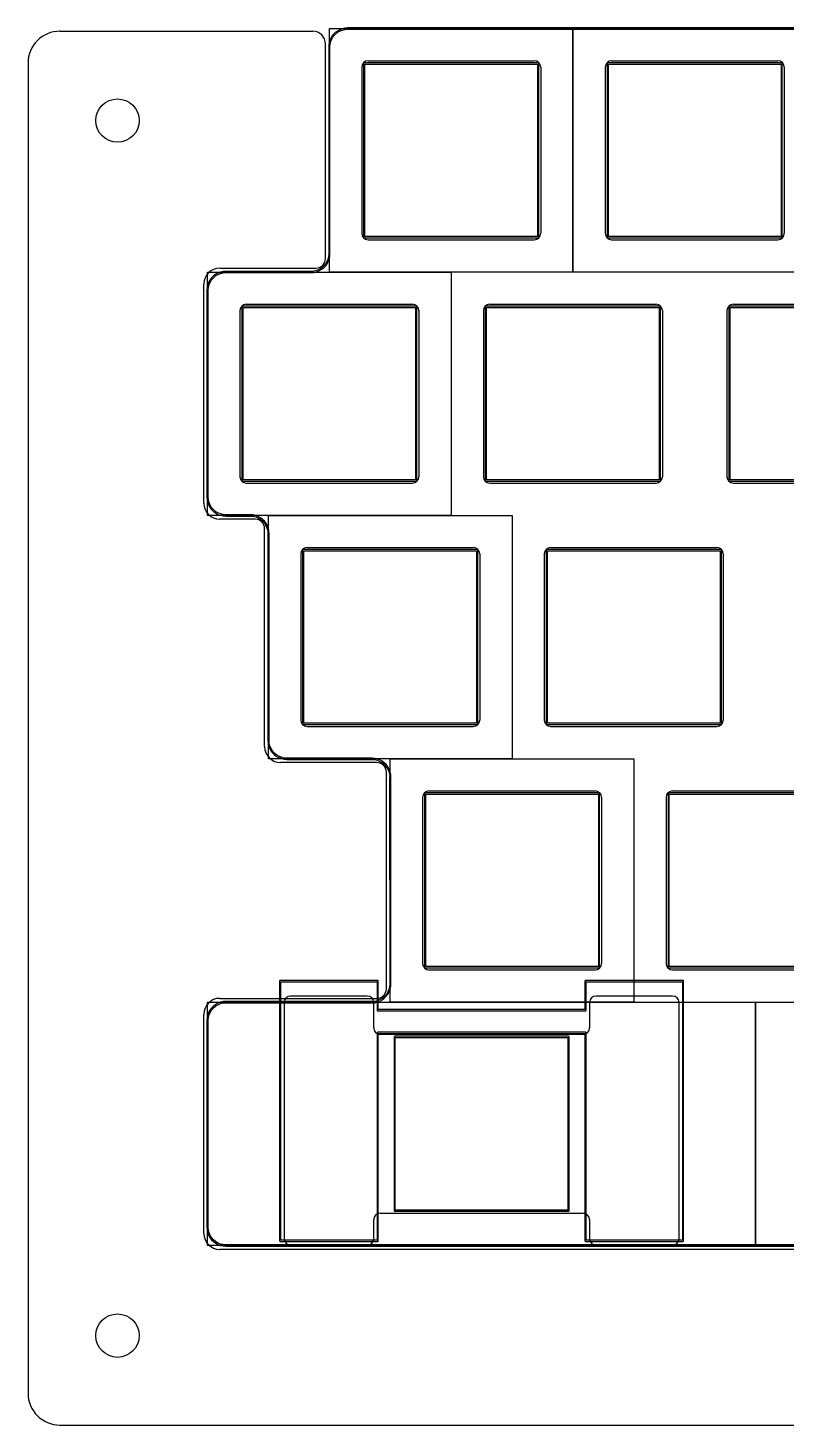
# Model space of a CAD drawing. Header units: millimetres. Extents: x 48 to 497, y 27 to 150.
# Drawn here: x 274.9 to 334.2, y 26.9 to 136.2 of the extents above; entities that cross this region are included whole.
import ezdxf

# ---------------------------------------------------------------- set-up
doc = ezdxf.new("R2010")
doc.units = ezdxf.units.MM
doc.layers.add('BLACK', color=20, linetype='Continuous')
doc.layers.add('ref', color=150, linetype='Continuous')

msp = doc.modelspace()

# ---------------------------------------------------------------- linework, layer by layer
for p, q in [((277.45, 135.98), (297.22, 135.98)), ((298.22, 118.18), (298.22, 134.98)), ((274.95, 133.48), (274.95, 29.38)), ((289.95, 117.43), (297.47, 117.43)), ((288.7, 99.03), (288.7, 116.18)), ((292.71, 97.78), (289.95, 97.78)), ((293.46, 79.98), (293.46, 97.03)), ((302.23, 78.73), (294.71, 78.73)), ((302.98, 61.03), (302.98, 77.98)), ((289.95, 60.28), (302.23, 60.28)), ((288.7, 41.88), (288.7, 59.03)), ((481.81, 40.63), (289.95, 40.63)), ((277.45, 26.88), (494.06, 26.88))]:
    msp.add_line(p, q)
for centre in [(281.95, 128.98), (281.95, 33.88)]:
    msp.add_circle(centre, 1.7)
for centre, radius, start, end in [((277.45, 133.48), 2.5, 90, 180), ((297.22, 134.98), 1, 360, 90), ((297.47, 118.18), 0.75, 270, 360), ((289.95, 116.18), 1.25, 90, 180), ((289.95, 99.03), 1.25, 180, 270), ((292.71, 97.03), 0.75, 0, 90), ((294.71, 79.98), 1.25, 180, 270), ((302.23, 77.98), 0.75, 0, 90), ((289.95, 59.03), 1.25, 90, 180), ((302.23, 61.03), 0.75, 270, 0), ((289.95, 41.88), 1.25, 180, 270), ((277.45, 29.38), 2.5, 180, 270)]:
    msp.add_arc(centre, radius, start, end)
at = {"layer": 'BLACK', "linetype": 'Continuous'}
for p, q in [((298.83, 135.72), (298.7, 135.55)), ((298.83, 135.72), (298.7, 135.55)), ((298.98, 135.87), (298.83, 135.72)), ((298.98, 135.87), (298.83, 135.72)), ((298.83, 135.56), (298.97, 135.73)), ((298.83, 135.56), (298.97, 135.73)), ((298.97, 135.73), (299.13, 135.87)), ((298.97, 135.73), (299.13, 135.87)), ((299.15, 135.99), (298.98, 135.87)), ((299.15, 135.99), (298.98, 135.87)), ((299.13, 135.87), (299.32, 135.98)), ((299.13, 135.87), (299.32, 135.98)), ((299.33, 136.09), (299.15, 135.99)), ((299.33, 136.09), (299.15, 135.99)), ((299.32, 135.98), (299.52, 136.06)), ((299.32, 135.98), (299.52, 136.06)), ((299.53, 136.17), (299.33, 136.09)), ((299.53, 136.17), (299.33, 136.09)), ((299.52, 136.06), (299.73, 136.11)), ((299.52, 136.06), (299.73, 136.11)), ((299.74, 136.21), (299.53, 136.17)), ((299.74, 136.21), (299.53, 136.17)), ((299.73, 136.11), (299.94, 136.13)), ((299.73, 136.11), (299.94, 136.13)), ((299.95, 136.23), (299.74, 136.21)), ((299.95, 136.23), (299.74, 136.21)), ((299.94, 136.13), (299.95, 136.13)), ((299.94, 136.13), (299.95, 136.13)), ((339.92, 136.23), (299.95, 136.23)), ((339.92, 136.23), (299.95, 136.23)), ((299.95, 136.13), (299.95, 136.13)), ((299.95, 136.13), (339.92, 136.13)), ((299.95, 136.13), (299.95, 136.13)), ((299.95, 136.13), (339.92, 136.13)), ((298.48, 134.96), (298.47, 134.75)), ((298.48, 134.96), (298.47, 134.75)), ((298.47, 134.75), (298.47, 134.75)), ((298.47, 134.75), (298.47, 134.75)), ((298.47, 134.75), (298.47, 134.75)), ((298.47, 134.75), (298.47, 118.56)), ((298.47, 134.75), (298.47, 134.75)), ((298.47, 134.75), (298.47, 134.75)), ((298.47, 134.75), (298.47, 134.75)), ((298.47, 134.75), (298.47, 118.56)), ((298.53, 135.16), (298.48, 134.96)), ((298.53, 135.16), (298.48, 134.96)), ((298.6, 135.36), (298.53, 135.16)), ((298.6, 135.36), (298.53, 135.16)), ((298.56, 134.76), (298.58, 134.96)), ((298.56, 134.76), (298.58, 134.96)), ((298.57, 134.75), (298.56, 134.76)), ((298.57, 134.75), (298.56, 134.76)), ((298.57, 118.56), (298.57, 134.75)), ((298.57, 118.56), (298.57, 134.75)), ((298.58, 134.96), (298.63, 135.18)), ((298.58, 134.96), (298.63, 135.18)), ((298.7, 135.55), (298.6, 135.36)), ((298.7, 135.55), (298.6, 135.36)), ((298.63, 135.18), (298.71, 135.38)), ((298.63, 135.18), (298.71, 135.38)), ((298.71, 135.38), (298.83, 135.56)), ((298.71, 135.38), (298.83, 135.56)), ((301.21, 133.49), (301.2, 133.46)), ((301.2, 133.46), (301.2, 119.86)), ((301.25, 133.51), (301.21, 133.49)), ((314.85, 133.51), (301.25, 133.51)), ((314.88, 133.49), (314.85, 133.51)), ((314.9, 133.46), (314.88, 133.49)), ((314.9, 119.86), (314.9, 133.46)), ((320.26, 133.49), (320.25, 133.46)), ((320.25, 133.46), (320.25, 119.86)), ((320.3, 133.51), (320.26, 133.49)), ((333.9, 133.51), (320.3, 133.51)), ((333.93, 133.49), (333.9, 133.51)), ((333.95, 133.46), (333.93, 133.49)), ((333.95, 119.86), (333.95, 133.46)), ((301.3, 119.91), (301.3, 133.41)), ((301.3, 133.41), (314.8, 133.41)), ((314.8, 133.41), (314.8, 119.91)), ((320.35, 119.91), (320.35, 133.41)), ((320.35, 133.41), (333.85, 133.41)), ((333.85, 133.41), (333.85, 119.91)), ((301.2, 119.86), (301.21, 119.82)), ((301.21, 119.82), (301.25, 119.81)), ((301.25, 119.81), (314.85, 119.81)), ((314.8, 119.91), (301.3, 119.91)), ((314.85, 119.81), (314.88, 119.82)), ((314.88, 119.82), (314.9, 119.86)), ((320.25, 119.86), (320.26, 119.82)), ((320.26, 119.82), (320.3, 119.81)), ((320.3, 119.81), (333.9, 119.81)), ((333.85, 119.91), (320.35, 119.91)), ((333.9, 119.81), (333.93, 119.82)), ((333.93, 119.82), (333.95, 119.86)), ((298.41, 118.13), (298.32, 117.93)), ((298.41, 118.13), (298.32, 117.93)), ((298.46, 118.34), (298.41, 118.13)), ((298.46, 118.34), (298.41, 118.13)), ((298.44, 117.95), (298.51, 118.14)), ((298.44, 117.95), (298.51, 118.14)), ((298.47, 118.55), (298.46, 118.34)), ((298.47, 118.55), (298.46, 118.34)), ((298.47, 118.56), (298.47, 118.55)), ((298.47, 118.56), (298.47, 118.55)), ((298.51, 118.14), (298.56, 118.35)), ((298.51, 118.14), (298.56, 118.35)), ((298.56, 118.35), (298.57, 118.56)), ((298.56, 118.35), (298.57, 118.56)), ((298.57, 118.56), (298.57, 118.56)), ((298.57, 118.56), (298.57, 118.56)), ((298.57, 118.56), (298.57, 118.56)), ((298.57, 118.56), (298.57, 118.56)), ((298.57, 118.56), (298.57, 118.56)), ((298.57, 118.56), (298.57, 118.56)), ((289.81, 117.05), (289.63, 116.95)), ((289.81, 117.05), (289.63, 116.95)), ((289.8, 116.93), (290, 117.02)), ((289.8, 116.93), (290, 117.02)), ((290.01, 117.12), (289.81, 117.05)), ((290.01, 117.12), (289.81, 117.05)), ((290, 117.02), (290.21, 117.07)), ((290, 117.02), (290.21, 117.07)), ((290.22, 117.16), (290.01, 117.12)), ((290.22, 117.16), (290.01, 117.12)), ((290.21, 117.07), (290.42, 117.08)), ((290.21, 117.07), (290.42, 117.08)), ((290.43, 117.18), (290.22, 117.16)), ((290.43, 117.18), (290.22, 117.16)), ((290.42, 117.08), (290.43, 117.08)), ((290.42, 117.08), (290.43, 117.08)), ((297.09, 117.18), (290.43, 117.18)), ((290.43, 117.18), (290.43, 117.18)), ((297.09, 117.18), (290.43, 117.18)), ((290.43, 117.18), (290.43, 117.18)), ((290.43, 117.08), (290.43, 117.08)), ((290.43, 117.08), (290.43, 117.08)), ((290.43, 117.08), (297.09, 117.08)), ((290.43, 117.08), (290.43, 117.08)), ((290.43, 117.08), (290.43, 117.08)), ((290.43, 117.08), (297.09, 117.08)), ((297.1, 117.18), (297.09, 117.18)), ((297.09, 117.18), (297.09, 117.18)), ((297.09, 117.18), (297.09, 117.18)), ((297.1, 117.18), (297.09, 117.18)), ((297.09, 117.18), (297.09, 117.18)), ((297.09, 117.18), (297.09, 117.18)), ((297.09, 117.08), (297.3, 117.1)), ((297.09, 117.08), (297.3, 117.1)), ((297.09, 117.08), (297.09, 117.08)), ((297.09, 117.08), (297.09, 117.08)), ((297.31, 117.19), (297.1, 117.18)), ((297.31, 117.19), (297.1, 117.18)), ((297.3, 117.1), (297.51, 117.14)), ((297.3, 117.1), (297.51, 117.14)), ((297.52, 117.24), (297.31, 117.19)), ((297.52, 117.24), (297.31, 117.19)), ((297.51, 117.14), (297.71, 117.22)), ((297.51, 117.14), (297.71, 117.22)), ((297.72, 117.33), (297.52, 117.24)), ((297.72, 117.33), (297.52, 117.24)), ((297.71, 117.22), (297.89, 117.32)), ((297.71, 117.22), (297.89, 117.32)), ((297.91, 117.44), (297.72, 117.33)), ((297.91, 117.44), (297.72, 117.33)), ((297.89, 117.32), (298.06, 117.44)), ((297.89, 117.32), (298.06, 117.44)), ((298.07, 117.58), (297.91, 117.44)), ((298.07, 117.58), (297.91, 117.44)), ((298.06, 117.44), (298.21, 117.59)), ((298.06, 117.44), (298.21, 117.59)), ((298.21, 117.75), (298.07, 117.58)), ((298.21, 117.75), (298.07, 117.58)), ((298.32, 117.93), (298.21, 117.75)), ((298.32, 117.93), (298.21, 117.75)), ((298.21, 117.59), (298.34, 117.76)), ((298.21, 117.59), (298.34, 117.76)), ((298.34, 117.76), (298.44, 117.95)), ((298.34, 117.76), (298.44, 117.95)), ((289.01, 116.12), (288.96, 115.91)), ((289.01, 116.12), (288.96, 115.91)), ((289.08, 116.32), (289.01, 116.12)), ((289.08, 116.32), (289.01, 116.12)), ((289.04, 115.71), (289.06, 115.92)), ((289.04, 115.71), (289.06, 115.92)), ((289.06, 115.92), (289.11, 116.13)), ((289.06, 115.92), (289.11, 116.13)), ((289.18, 116.5), (289.08, 116.32)), ((289.18, 116.5), (289.08, 116.32)), ((289.11, 116.13), (289.19, 116.33)), ((289.11, 116.13), (289.19, 116.33)), ((289.31, 116.67), (289.18, 116.5)), ((289.31, 116.67), (289.18, 116.5)), ((289.19, 116.33), (289.31, 116.51)), ((289.19, 116.33), (289.31, 116.51)), ((289.46, 116.82), (289.31, 116.67)), ((289.46, 116.82), (289.31, 116.67)), ((289.31, 116.51), (289.45, 116.68)), ((289.31, 116.51), (289.45, 116.68)), ((289.45, 116.68), (289.61, 116.82)), ((289.45, 116.68), (289.61, 116.82)), ((289.63, 116.95), (289.46, 116.82)), ((289.63, 116.95), (289.46, 116.82)), ((289.61, 116.82), (289.8, 116.93)), ((289.61, 116.82), (289.8, 116.93)), ((288.96, 115.91), (288.95, 115.7)), ((288.96, 115.91), (288.95, 115.7)), ((288.95, 115.7), (288.95, 115.7)), ((288.95, 115.7), (288.95, 99.51)), ((288.95, 115.7), (288.95, 115.7)), ((288.95, 115.7), (288.95, 99.51)), ((289.05, 115.7), (289.04, 115.71)), ((289.05, 115.7), (289.04, 115.71)), ((289.05, 99.51), (289.05, 115.7)), ((289.05, 115.7), (289.05, 115.7)), ((289.05, 115.7), (289.05, 115.7)), ((289.05, 99.51), (289.05, 115.7)), ((289.05, 115.7), (289.05, 115.7)), ((289.05, 115.7), (289.05, 115.7)), ((291.69, 114.44), (291.67, 114.41)), ((291.67, 114.41), (291.67, 100.81)), ((291.72, 114.46), (291.69, 114.44)), ((305.32, 114.46), (291.72, 114.46)), ((291.77, 100.86), (291.77, 114.36)), ((291.77, 114.36), (305.27, 114.36)), ((305.27, 114.36), (305.27, 100.86)), ((305.36, 114.44), (305.32, 114.46)), ((305.37, 114.41), (305.36, 114.44)), ((305.37, 100.81), (305.37, 114.41)), ((310.74, 114.44), (310.72, 114.41)), ((310.72, 114.41), (310.72, 100.81)), ((310.77, 114.46), (310.74, 114.44)), ((324.37, 114.46), (310.77, 114.46)), ((310.82, 100.86), (310.82, 114.36)), ((310.82, 114.36), (324.32, 114.36)), ((324.32, 114.36), (324.32, 100.86)), ((324.41, 114.44), (324.37, 114.46)), ((324.42, 114.41), (324.41, 114.44)), ((324.42, 100.81), (324.42, 114.41)), ((329.79, 114.44), (329.77, 114.41)), ((329.77, 114.41), (329.77, 100.81)), ((329.82, 114.46), (329.79, 114.44)), ((343.42, 114.46), (329.82, 114.46)), ((329.87, 100.86), (329.87, 114.36)), ((329.87, 114.36), (343.37, 114.36)), ((291.67, 100.81), (291.69, 100.77)), ((291.69, 100.77), (291.72, 100.76)), ((291.72, 100.76), (305.32, 100.76)), ((305.27, 100.86), (291.77, 100.86)), ((305.32, 100.76), (305.36, 100.77)), ((305.36, 100.77), (305.37, 100.81)), ((310.72, 100.81), (310.74, 100.77)), ((310.74, 100.77), (310.77, 100.76)), ((310.77, 100.76), (324.37, 100.76)), ((324.32, 100.86), (310.82, 100.86)), ((324.37, 100.76), (324.41, 100.77)), ((324.41, 100.77), (324.42, 100.81)), ((329.77, 100.81), (329.79, 100.77)), ((329.79, 100.77), (329.82, 100.76)), ((329.82, 100.76), (343.42, 100.76)), ((343.37, 100.86), (329.87, 100.86)), ((288.95, 99.51), (288.95, 99.51)), ((288.95, 99.51), (288.95, 99.51)), ((288.95, 99.51), (288.96, 99.3)), ((288.95, 99.51), (288.95, 99.51)), ((288.95, 99.51), (288.95, 99.51)), ((288.95, 99.51), (288.96, 99.3)), ((288.96, 99.3), (289.01, 99.09)), ((288.96, 99.3), (289.01, 99.09)), ((289.01, 99.09), (289.08, 98.9)), ((289.01, 99.09), (289.08, 98.9)), ((289.04, 99.5), (289.05, 99.51)), ((289.04, 99.5), (289.05, 99.51)), ((289.06, 99.29), (289.04, 99.5)), ((289.06, 99.29), (289.04, 99.5)), ((289.11, 99.08), (289.06, 99.29)), ((289.11, 99.08), (289.06, 99.29)), ((289.08, 98.9), (289.18, 98.71)), ((289.08, 98.9), (289.18, 98.71)), ((289.19, 98.88), (289.11, 99.08)), ((289.19, 98.88), (289.11, 99.08)), ((289.18, 98.71), (289.31, 98.54)), ((289.18, 98.71), (289.31, 98.54)), ((289.31, 98.7), (289.19, 98.88)), ((289.31, 98.7), (289.19, 98.88)), ((289.45, 98.53), (289.31, 98.7)), ((289.45, 98.53), (289.31, 98.7)), ((289.31, 98.54), (289.46, 98.39)), ((289.31, 98.54), (289.46, 98.39)), ((289.61, 98.39), (289.45, 98.53)), ((289.61, 98.39), (289.45, 98.53)), ((289.46, 98.39), (289.62, 98.27)), ((289.46, 98.39), (289.62, 98.27)), ((289.8, 98.28), (289.61, 98.39)), ((289.8, 98.28), (289.61, 98.39)), ((289.62, 98.27), (289.81, 98.16)), ((289.62, 98.27), (289.81, 98.16)), ((290, 98.19), (289.8, 98.28)), ((290, 98.19), (289.8, 98.28)), ((289.81, 98.16), (290.01, 98.09)), ((289.81, 98.16), (290.01, 98.09)), ((290.21, 98.14), (290, 98.19)), ((290.21, 98.14), (290, 98.19)), ((290.01, 98.09), (290.21, 98.05)), ((290.01, 98.09), (290.21, 98.05)), ((290.42, 98.13), (290.21, 98.14)), ((290.42, 98.13), (290.21, 98.14)), ((290.21, 98.05), (290.42, 98.03)), ((290.21, 98.05), (290.42, 98.03)), ((292.33, 98.13), (290.42, 98.13)), ((290.42, 98.13), (290.42, 98.13)), ((290.42, 98.13), (290.42, 98.13)), ((290.42, 98.13), (290.42, 98.13)), ((292.33, 98.13), (290.42, 98.13)), ((290.42, 98.13), (290.42, 98.13)), ((290.42, 98.13), (290.42, 98.13)), ((290.42, 98.13), (290.42, 98.13)), ((290.42, 98.03), (290.42, 98.03)), ((290.42, 98.03), (292.33, 98.03)), ((290.42, 98.03), (290.42, 98.03)), ((290.42, 98.03), (292.33, 98.03)), ((292.54, 98.12), (292.33, 98.13)), ((292.33, 98.13), (292.33, 98.13)), ((292.54, 98.12), (292.33, 98.13)), ((292.33, 98.13), (292.33, 98.13)), ((292.33, 98.03), (292.34, 98.03)), ((292.33, 98.03), (292.34, 98.03)), ((292.34, 98.03), (292.55, 98.02)), ((292.34, 98.03), (292.55, 98.02)), ((292.75, 98.07), (292.54, 98.12)), ((292.75, 98.07), (292.54, 98.12)), ((292.55, 98.02), (292.76, 97.97)), ((292.55, 98.02), (292.76, 97.97)), ((292.94, 98), (292.75, 98.07)), ((292.94, 98), (292.75, 98.07)), ((292.76, 97.97), (292.96, 97.88)), ((292.76, 97.97), (292.96, 97.88)), ((293.13, 97.9), (292.94, 98)), ((293.13, 97.9), (292.94, 98)), ((292.96, 97.88), (293.14, 97.77)), ((292.96, 97.88), (293.14, 97.77)), ((293.3, 97.77), (293.13, 97.9)), ((293.3, 97.77), (293.13, 97.9)), ((293.14, 97.77), (293.31, 97.63)), ((293.14, 97.77), (293.31, 97.63)), ((293.45, 97.62), (293.3, 97.77)), ((293.45, 97.62), (293.3, 97.77)), ((293.31, 97.63), (293.45, 97.46)), ((293.31, 97.63), (293.45, 97.46)), ((293.57, 97.45), (293.45, 97.62)), ((293.57, 97.45), (293.45, 97.62)), ((293.45, 97.46), (293.56, 97.28)), ((293.45, 97.46), (293.56, 97.28)), ((293.67, 97.27), (293.57, 97.45)), ((293.67, 97.27), (293.57, 97.45)), ((293.56, 97.28), (293.64, 97.08)), ((293.56, 97.28), (293.64, 97.08)), ((293.64, 97.08), (293.7, 96.87)), ((293.64, 97.08), (293.7, 96.87)), ((293.75, 97.07), (293.67, 97.27)), ((293.75, 97.07), (293.67, 97.27)), ((293.7, 96.87), (293.71, 96.66)), ((293.7, 96.87), (293.71, 96.66)), ((293.71, 96.66), (293.71, 96.65)), ((293.71, 96.66), (293.71, 96.65)), ((293.71, 96.65), (293.71, 96.65)), ((293.71, 96.65), (293.71, 96.65)), ((293.71, 96.65), (293.71, 80.46)), ((293.71, 96.65), (293.71, 96.65)), ((293.71, 96.65), (293.71, 96.65)), ((293.71, 96.65), (293.71, 80.46)), ((293.79, 96.86), (293.75, 97.07)), ((293.79, 96.86), (293.75, 97.07)), ((293.81, 96.65), (293.79, 96.86)), ((293.81, 96.65), (293.79, 96.86)), ((293.81, 80.46), (293.81, 96.65)), ((293.81, 96.65), (293.81, 96.65)), ((293.81, 80.46), (293.81, 96.65)), ((293.81, 96.65), (293.81, 96.65)), ((296.45, 95.39), (296.43, 95.36)), ((296.43, 95.36), (296.43, 81.76)), ((296.48, 95.41), (296.45, 95.39)), ((310.08, 95.41), (296.48, 95.41)), ((296.53, 81.81), (296.53, 95.31)), ((296.53, 95.31), (310.03, 95.31)), ((310.03, 95.31), (310.03, 81.81)), ((310.12, 95.39), (310.08, 95.41)), ((310.13, 95.36), (310.12, 95.39)), ((310.13, 81.76), (310.13, 95.36)), ((315.5, 95.39), (315.48, 95.36)), ((315.48, 95.36), (315.48, 81.76)), ((315.53, 95.41), (315.5, 95.39)), ((329.13, 95.41), (315.53, 95.41)), ((315.58, 81.81), (315.58, 95.31)), ((315.58, 95.31), (329.08, 95.31)), ((329.08, 95.31), (329.08, 81.81)), ((329.17, 95.39), (329.13, 95.41)), ((329.18, 95.36), (329.17, 95.39)), ((329.18, 81.76), (329.18, 95.36)), ((296.43, 81.76), (296.45, 81.72)), ((296.45, 81.72), (296.48, 81.71)), ((296.48, 81.71), (310.08, 81.71)), ((310.03, 81.81), (296.53, 81.81)), ((310.08, 81.71), (310.12, 81.72)), ((310.12, 81.72), (310.13, 81.76)), ((315.48, 81.76), (315.5, 81.72)), ((315.5, 81.72), (315.53, 81.71)), ((315.53, 81.71), (329.13, 81.71)), ((329.08, 81.81), (315.58, 81.81)), ((329.13, 81.71), (329.17, 81.72)), ((329.17, 81.72), (329.18, 81.76)), ((293.71, 80.46), (293.73, 80.25)), ((293.71, 80.46), (293.73, 80.25)), ((293.73, 80.25), (293.77, 80.04)), ((293.73, 80.25), (293.77, 80.04)), ((293.77, 80.04), (293.84, 79.85)), ((293.77, 80.04), (293.84, 79.85)), ((293.81, 80.45), (293.81, 80.46)), ((293.81, 80.46), (293.81, 80.46)), ((293.81, 80.45), (293.81, 80.46)), ((293.81, 80.46), (293.81, 80.46)), ((293.82, 80.24), (293.81, 80.45)), ((293.82, 80.24), (293.81, 80.45)), ((293.87, 80.03), (293.82, 80.24)), ((293.87, 80.03), (293.82, 80.24)), ((293.84, 79.85), (293.95, 79.66)), ((293.84, 79.85), (293.95, 79.66)), ((293.96, 79.83), (293.87, 80.03)), ((293.96, 79.83), (293.87, 80.03)), ((294.07, 79.65), (293.96, 79.83)), ((294.07, 79.65), (293.96, 79.83)), ((293.95, 79.66), (294.07, 79.49)), ((293.95, 79.66), (294.07, 79.49)), ((294.21, 79.48), (294.07, 79.65)), ((294.21, 79.48), (294.07, 79.65)), ((294.07, 79.49), (294.22, 79.34)), ((294.07, 79.49), (294.22, 79.34)), ((294.38, 79.34), (294.21, 79.48)), ((294.38, 79.34), (294.21, 79.48)), ((294.22, 79.34), (294.39, 79.22)), ((294.22, 79.34), (294.39, 79.22)), ((294.56, 79.23), (294.38, 79.34)), ((294.56, 79.23), (294.38, 79.34)), ((294.39, 79.22), (294.57, 79.12)), ((294.39, 79.22), (294.57, 79.12)), ((294.76, 79.15), (294.56, 79.23)), ((294.76, 79.15), (294.56, 79.23)), ((294.57, 79.12), (294.77, 79.04)), ((294.57, 79.12), (294.77, 79.04)), ((294.97, 79.09), (294.76, 79.15)), ((294.97, 79.09), (294.76, 79.15)), ((294.77, 79.04), (294.98, 79)), ((294.77, 79.04), (294.98, 79)), ((295.18, 79.08), (294.97, 79.09)), ((295.18, 79.08), (294.97, 79.09)), ((294.98, 79), (295.19, 78.98)), ((294.98, 79), (295.19, 78.98)), ((295.19, 79.08), (295.18, 79.08)), ((295.19, 79.08), (295.18, 79.08)), ((301.86, 79.08), (295.19, 79.08)), ((295.19, 79.08), (295.19, 79.08)), ((295.19, 79.08), (295.19, 79.08)), ((301.86, 79.08), (295.19, 79.08)), ((295.19, 79.08), (295.19, 79.08)), ((295.19, 79.08), (295.19, 79.08)), ((295.19, 78.98), (295.19, 78.98)), ((295.19, 78.98), (301.86, 78.98)), ((295.19, 78.98), (295.19, 78.98)), ((295.19, 78.98), (301.86, 78.98)), ((302.07, 79.06), (301.86, 79.08)), ((301.86, 79.08), (301.86, 79.08)), ((302.07, 79.06), (301.86, 79.08)), ((301.86, 79.08), (301.86, 79.08)), ((301.86, 78.98), (301.86, 78.98)), ((301.86, 78.98), (301.86, 78.98)), ((301.86, 78.98), (301.86, 78.98)), ((301.86, 78.98), (302.07, 78.97)), ((301.86, 78.98), (301.86, 78.98)), ((301.86, 78.98), (301.86, 78.98)), ((301.86, 78.98), (301.86, 78.98)), ((301.86, 78.98), (302.07, 78.97)), ((302.27, 79.02), (302.07, 79.06)), ((302.27, 79.02), (302.07, 79.06)), ((302.07, 78.97), (302.28, 78.92)), ((302.07, 78.97), (302.28, 78.92)), ((302.47, 78.95), (302.27, 79.02)), ((302.47, 78.95), (302.27, 79.02)), ((302.28, 78.92), (302.48, 78.83)), ((302.28, 78.92), (302.48, 78.83)), ((302.65, 78.84), (302.47, 78.95)), ((302.65, 78.84), (302.47, 78.95)), ((302.48, 78.83), (302.67, 78.72)), ((302.48, 78.83), (302.67, 78.72)), ((302.82, 78.72), (302.65, 78.84)), ((302.82, 78.72), (302.65, 78.84)), ((302.67, 78.72), (302.83, 78.58)), ((302.67, 78.72), (302.83, 78.58)), ((302.97, 78.57), (302.82, 78.72)), ((302.97, 78.57), (302.82, 78.72)), ((302.83, 78.58), (302.97, 78.41)), ((302.83, 78.58), (302.97, 78.41)), ((303.1, 78.4), (302.97, 78.57)), ((303.1, 78.4), (302.97, 78.57)), ((302.97, 78.41), (303.09, 78.23)), ((302.97, 78.41), (303.09, 78.23)), ((303.09, 78.23), (303.17, 78.03)), ((303.09, 78.23), (303.17, 78.03)), ((303.2, 78.21), (303.1, 78.4)), ((303.2, 78.21), (303.1, 78.4)), ((303.17, 78.03), (303.22, 77.82)), ((303.17, 78.03), (303.22, 77.82)), ((303.27, 78.02), (303.2, 78.21)), ((303.27, 78.02), (303.2, 78.21)), ((303.22, 77.82), (303.24, 77.61)), ((303.22, 77.82), (303.24, 77.61)), ((303.32, 77.81), (303.27, 78.02)), ((303.32, 77.81), (303.27, 78.02)), ((303.33, 77.6), (303.32, 77.81)), ((303.33, 77.6), (303.32, 77.81)), ((303.24, 77.61), (303.23, 77.6)), ((303.24, 77.61), (303.23, 77.6)), ((303.23, 77.6), (303.23, 77.6)), ((303.23, 77.6), (303.23, 77.6)), ((303.23, 77.6), (303.24, 61.41)), ((303.23, 77.6), (303.23, 77.6)), ((303.23, 77.6), (303.23, 77.6)), ((303.23, 77.6), (303.24, 61.41)), ((303.34, 61.41), (303.33, 77.6)), ((303.33, 77.6), (303.33, 77.6)), ((303.34, 61.41), (303.33, 77.6)), ((303.33, 77.6), (303.33, 77.6)), ((305.97, 76.34), (305.96, 76.31)), ((305.96, 76.31), (305.96, 62.71)), ((306.01, 76.36), (305.97, 76.34)), ((319.61, 76.36), (306.01, 76.36)), ((306.06, 62.76), (306.06, 76.26)), ((306.06, 76.26), (319.56, 76.26)), ((319.56, 76.26), (319.56, 62.76)), ((319.64, 76.34), (319.61, 76.36)), ((319.66, 76.31), (319.64, 76.34)), ((319.66, 62.71), (319.66, 76.31)), ((325.02, 76.34), (325.01, 76.31)), ((325.01, 76.31), (325.01, 62.71)), ((325.06, 76.36), (325.02, 76.34)), ((338.66, 76.36), (325.06, 76.36)), ((325.11, 62.76), (325.11, 76.26)), ((325.11, 76.26), (338.61, 76.26)), ((305.96, 62.71), (305.97, 62.67)), ((305.97, 62.67), (306.01, 62.66)), ((306.01, 62.66), (319.61, 62.66)), ((319.56, 62.76), (306.06, 62.76)), ((319.61, 62.66), (319.64, 62.67)), ((319.64, 62.67), (319.66, 62.71)), ((325.01, 62.71), (325.02, 62.67)), ((325.02, 62.67), (325.06, 62.66)), ((325.06, 62.66), (338.66, 62.66)), ((338.61, 62.76), (325.11, 62.76)), ((294.64, 61.67), (294.63, 61.63)), ((294.63, 61.63), (294.63, 41.31)), ((294.68, 61.68), (294.64, 61.67)), ((302.3, 61.68), (294.68, 61.68)), ((294.73, 41.36), (294.73, 61.58)), ((294.73, 61.58), (302.25, 61.58)), ((302.25, 61.58), (302.25, 59.35)), ((302.34, 61.67), (302.3, 61.68)), ((302.35, 61.63), (302.34, 61.67)), ((302.35, 59.4), (302.35, 61.63)), ((303.24, 61.4), (303.22, 61.19)), ((303.24, 61.4), (303.22, 61.19)), ((303.24, 61.41), (303.24, 61.4)), ((303.24, 61.41), (303.24, 61.4)), ((303.32, 61.2), (303.34, 61.41)), ((303.32, 61.2), (303.34, 61.41)), ((303.34, 61.41), (303.34, 61.41)), ((303.34, 61.41), (303.34, 61.41)), ((303.34, 61.41), (303.34, 61.41)), ((303.34, 61.41), (303.34, 61.41)), ((303.34, 61.41), (303.34, 61.41)), ((303.34, 61.41), (303.34, 61.41)), ((318.52, 61.67), (318.51, 61.63)), ((318.51, 61.63), (318.51, 59.4)), ((318.56, 61.68), (318.52, 61.67)), ((326.18, 61.68), (318.56, 61.68)), ((318.61, 59.35), (318.61, 61.58)), ((318.61, 61.58), (326.13, 61.58)), ((326.13, 61.58), (326.13, 41.36)), ((326.21, 61.67), (326.18, 61.68)), ((326.23, 61.63), (326.21, 61.67)), ((326.23, 41.31), (326.23, 61.63)), ((302.48, 60.18), (302.28, 60.09)), ((302.48, 60.18), (302.28, 60.09)), ((302.47, 60.06), (302.66, 60.16)), ((302.47, 60.06), (302.66, 60.16)), ((302.67, 60.29), (302.48, 60.18)), ((302.67, 60.29), (302.48, 60.18)), ((302.66, 60.16), (302.82, 60.29)), ((302.66, 60.16), (302.82, 60.29)), ((302.83, 60.43), (302.67, 60.29)), ((302.83, 60.43), (302.67, 60.29)), ((302.82, 60.29), (302.97, 60.44)), ((302.82, 60.29), (302.97, 60.44)), ((302.98, 60.59), (302.83, 60.43)), ((302.98, 60.59), (302.83, 60.43)), ((302.97, 60.44), (303.1, 60.61)), ((302.97, 60.44), (303.1, 60.61)), ((303.09, 60.78), (302.98, 60.59)), ((303.09, 60.78), (302.98, 60.59)), ((303.17, 60.98), (303.09, 60.78)), ((303.17, 60.98), (303.09, 60.78)), ((303.1, 60.61), (303.2, 60.79)), ((303.1, 60.61), (303.2, 60.79)), ((303.22, 61.19), (303.17, 60.98)), ((303.22, 61.19), (303.17, 60.98)), ((303.2, 60.79), (303.28, 60.99)), ((303.2, 60.79), (303.28, 60.99)), ((303.28, 60.99), (303.32, 61.2)), ((303.28, 60.99), (303.32, 61.2)), ((289.08, 59.17), (289.01, 58.97)), ((289.08, 59.17), (289.01, 58.97)), ((289.18, 59.35), (289.08, 59.17)), ((289.18, 59.35), (289.08, 59.17)), ((289.11, 58.98), (289.19, 59.18)), ((289.11, 58.98), (289.19, 59.18)), ((289.31, 59.52), (289.18, 59.35)), ((289.31, 59.52), (289.18, 59.35)), ((289.19, 59.18), (289.31, 59.36)), ((289.19, 59.18), (289.31, 59.36)), ((289.46, 59.67), (289.31, 59.52)), ((289.46, 59.67), (289.31, 59.52)), ((289.31, 59.36), (289.45, 59.53)), ((289.31, 59.36), (289.45, 59.53)), ((289.45, 59.53), (289.61, 59.67)), ((289.45, 59.53), (289.61, 59.67)), ((289.63, 59.8), (289.46, 59.67)), ((289.63, 59.8), (289.46, 59.67)), ((289.61, 59.67), (289.8, 59.78)), ((289.61, 59.67), (289.8, 59.78)), ((289.81, 59.9), (289.63, 59.8)), ((289.81, 59.9), (289.63, 59.8)), ((289.8, 59.78), (290, 59.87)), ((289.8, 59.78), (290, 59.87)), ((290.01, 59.97), (289.81, 59.9)), ((290.01, 59.97), (289.81, 59.9)), ((290, 59.87), (290.21, 59.92)), ((290, 59.87), (290.21, 59.92)), ((290.22, 60.02), (290.01, 59.97)), ((290.22, 60.02), (290.01, 59.97)), ((290.21, 59.92), (290.42, 59.93)), ((290.21, 59.92), (290.42, 59.93)), ((290.43, 60.03), (290.22, 60.02)), ((290.43, 60.03), (290.22, 60.02)), ((290.42, 59.93), (290.43, 59.93)), ((290.42, 59.93), (290.43, 59.93)), ((301.86, 60.03), (290.43, 60.03)), ((290.43, 60.03), (290.43, 60.03)), ((290.43, 60.03), (290.43, 60.03)), ((301.86, 60.03), (290.43, 60.03)), ((290.43, 60.03), (290.43, 60.03)), ((290.43, 60.03), (290.43, 60.03)), ((290.43, 59.93), (301.86, 59.93)), ((290.43, 59.93), (301.86, 59.93)), ((301.87, 60.03), (301.86, 60.03)), ((301.87, 60.03), (301.86, 60.03)), ((301.86, 59.93), (302.07, 59.94)), ((301.86, 59.93), (302.07, 59.94)), ((301.86, 59.93), (301.86, 59.93)), ((301.86, 59.93), (301.86, 59.93)), ((301.86, 59.93), (301.86, 59.93)), ((301.86, 59.93), (301.86, 59.93)), ((302.07, 60.04), (301.87, 60.03)), ((302.07, 60.04), (301.87, 60.03)), ((302.28, 60.09), (302.07, 60.04)), ((302.28, 60.09), (302.07, 60.04)), ((302.07, 59.94), (302.27, 59.99)), ((302.07, 59.94), (302.27, 59.99)), ((302.25, 59.35), (302.26, 59.31)), ((302.26, 59.31), (302.3, 59.3)), ((302.27, 59.99), (302.47, 60.06)), ((302.27, 59.99), (302.47, 60.06)), ((302.3, 59.3), (318.56, 59.3)), ((318.51, 59.4), (302.35, 59.4)), ((318.56, 59.3), (318.59, 59.31)), ((318.59, 59.31), (318.61, 59.35)), ((288.96, 58.76), (288.95, 58.55)), ((288.96, 58.76), (288.95, 58.55)), ((288.95, 58.55), (288.95, 58.55)), ((288.95, 58.55), (288.95, 58.55)), ((288.95, 58.55), (288.95, 42.36)), ((288.95, 58.55), (288.95, 58.55)), ((288.95, 58.55), (288.95, 58.55)), ((288.95, 58.55), (288.95, 42.36)), ((289.01, 58.97), (288.96, 58.76)), ((289.01, 58.97), (288.96, 58.76)), ((289.04, 58.56), (289.06, 58.77)), ((289.04, 58.56), (289.06, 58.77)), ((289.05, 58.55), (289.04, 58.56)), ((289.05, 58.55), (289.04, 58.56)), ((289.05, 42.36), (289.05, 58.55)), ((289.05, 42.36), (289.05, 58.55)), ((289.06, 58.77), (289.11, 58.98)), ((289.06, 58.77), (289.11, 58.98)), ((302.26, 57.6), (302.25, 57.57)), ((302.25, 57.57), (302.25, 41.36)), ((302.3, 57.62), (302.26, 57.6)), ((318.56, 57.62), (302.3, 57.62)), ((302.35, 41.31), (302.35, 57.52)), ((302.35, 57.52), (318.51, 57.52)), ((303.59, 57.29), (303.58, 57.26)), ((303.58, 57.26), (303.58, 43.66)), ((303.63, 57.31), (303.59, 57.29)), ((317.23, 57.31), (303.63, 57.31)), ((303.68, 43.71), (303.68, 57.21)), ((303.68, 57.21), (317.18, 57.21)), ((317.18, 57.21), (317.18, 43.71)), ((317.26, 57.29), (317.23, 57.31)), ((317.28, 57.26), (317.26, 57.29)), ((317.28, 43.66), (317.28, 57.26)), ((318.51, 57.52), (318.51, 41.31)), ((318.59, 57.6), (318.56, 57.62)), ((318.61, 57.57), (318.59, 57.6)), ((318.61, 41.36), (318.61, 57.57)), ((303.58, 43.66), (303.59, 43.62)), ((303.59, 43.62), (303.63, 43.61)), ((303.63, 43.61), (317.23, 43.61)), ((317.18, 43.71), (303.68, 43.71)), ((317.23, 43.61), (317.26, 43.62)), ((317.26, 43.62), (317.28, 43.66)), ((288.95, 42.36), (288.96, 42.15)), ((288.95, 42.36), (288.96, 42.15)), ((288.96, 42.15), (289.01, 41.94)), ((288.96, 42.15), (289.01, 41.94)), ((289.01, 41.94), (289.08, 41.75)), ((289.01, 41.94), (289.08, 41.75)), ((289.05, 42.35), (289.05, 42.36)), ((289.05, 42.35), (289.05, 42.36)), ((289.06, 42.14), (289.05, 42.35)), ((289.05, 42.35), (289.05, 42.35)), ((289.06, 42.14), (289.05, 42.35)), ((289.05, 42.35), (289.05, 42.35)), ((289.11, 41.93), (289.06, 42.14)), ((289.11, 41.93), (289.06, 42.14)), ((289.08, 41.75), (289.18, 41.56)), ((289.08, 41.75), (289.18, 41.56)), ((289.2, 41.73), (289.11, 41.93)), ((289.2, 41.73), (289.11, 41.93)), ((289.18, 41.56), (289.31, 41.39)), ((289.18, 41.56), (289.31, 41.39)), ((289.31, 41.55), (289.2, 41.73)), ((289.31, 41.55), (289.2, 41.73)), ((289.45, 41.38), (289.31, 41.55)), ((289.45, 41.38), (289.31, 41.55)), ((289.31, 41.39), (289.46, 41.24)), ((289.31, 41.39), (289.46, 41.24)), ((289.61, 41.24), (289.45, 41.38)), ((289.61, 41.24), (289.45, 41.38)), ((289.46, 41.24), (289.63, 41.12)), ((289.46, 41.24), (289.63, 41.12)), ((289.8, 41.13), (289.61, 41.24)), ((289.8, 41.13), (289.61, 41.24)), ((289.63, 41.12), (289.81, 41.02)), ((289.63, 41.12), (289.81, 41.02)), ((290, 41.05), (289.8, 41.13)), ((290, 41.05), (289.8, 41.13)), ((289.81, 41.02), (290.01, 40.94)), ((289.81, 41.02), (290.01, 40.94)), ((290.21, 41), (290, 41.05)), ((290.21, 41), (290, 41.05)), ((290.01, 40.94), (290.22, 40.9)), ((290.01, 40.94), (290.22, 40.9)), ((290.42, 40.98), (290.21, 41)), ((290.42, 40.98), (290.21, 41)), ((290.22, 40.9), (290.43, 40.88)), ((290.22, 40.9), (290.43, 40.88)), ((290.43, 40.98), (290.42, 40.98)), ((290.43, 40.98), (290.42, 40.98)), ((481.08, 40.98), (290.43, 40.98)), ((290.43, 40.98), (290.43, 40.98)), ((481.08, 40.98), (290.43, 40.98)), ((290.43, 40.98), (290.43, 40.98)), ((290.43, 40.88), (290.43, 40.88)), ((290.43, 40.88), (290.43, 40.88)), ((290.43, 40.88), (290.43, 40.88)), ((290.43, 40.88), (481.08, 40.88)), ((290.43, 40.88), (290.43, 40.88)), ((290.43, 40.88), (290.43, 40.88)), ((290.43, 40.88), (290.43, 40.88)), ((290.43, 40.88), (481.08, 40.88)), ((294.63, 41.31), (294.64, 41.28)), ((294.64, 41.28), (294.68, 41.26)), ((294.68, 41.26), (302.3, 41.26)), ((302.25, 41.36), (294.73, 41.36)), ((302.3, 41.26), (302.34, 41.28)), ((302.34, 41.28), (302.35, 41.31)), ((318.51, 41.31), (318.51, 41.31)), ((318.51, 41.31), (318.51, 41.31)), ((318.51, 41.31), (318.52, 41.28)), ((318.52, 41.28), (318.56, 41.26)), ((318.56, 41.26), (326.18, 41.26)), ((326.13, 41.36), (318.61, 41.36)), ((326.18, 41.26), (326.21, 41.28)), ((326.21, 41.28), (326.23, 41.31))]:
    msp.add_line(p, q, dxfattribs=at)
at = {"layer": 'ref'}
for p, q in [((301.55, 133.66), (314.55, 133.66)), ((320.6, 133.66), (333.6, 133.66)), ((301.05, 133.16), (301.05, 120.16)), ((315.05, 133.16), (315.05, 120.16)), ((320.1, 133.16), (320.1, 120.16)), ((334.1, 133.16), (334.1, 120.16)), ((301.55, 119.66), (314.55, 119.66)), ((320.6, 119.66), (333.6, 119.66)), ((291.52, 114.11), (291.52, 101.11)), ((292.02, 114.61), (305.02, 114.61)), ((305.52, 114.11), (305.52, 101.11)), ((310.57, 114.11), (310.57, 101.11)), ((311.07, 114.61), (324.07, 114.61)), ((324.57, 114.11), (324.57, 101.11)), ((329.62, 114.11), (329.62, 101.11)), ((330.12, 114.61), (343.12, 114.61)), ((292.02, 100.61), (305.02, 100.61)), ((311.07, 100.61), (324.07, 100.61)), ((330.12, 100.61), (343.12, 100.61)), ((296.78, 95.56), (309.78, 95.56)), ((315.83, 95.56), (328.83, 95.56)), ((296.28, 95.06), (296.28, 82.06)), ((310.28, 95.06), (310.28, 82.06)), ((315.33, 95.06), (315.33, 82.06)), ((329.33, 95.06), (329.33, 82.06)), ((296.78, 81.56), (309.78, 81.56)), ((315.83, 81.56), (328.83, 81.56)), ((305.81, 76.01), (305.81, 63.01)), ((306.31, 76.51), (319.31, 76.51)), ((319.81, 76.01), (319.81, 63.01)), ((324.86, 76.01), (324.86, 63.01)), ((325.36, 76.51), (338.36, 76.51)), ((306.31, 62.51), (319.31, 62.51)), ((325.36, 62.51), (338.36, 62.51)), ((301.49, 60.46), (295.49, 60.46)), ((325.37, 60.46), (319.37, 60.46)), ((294.99, 59.96), (294.99, 41.46)), ((301.99, 57.96), (301.99, 59.96)), ((318.87, 59.96), (318.87, 57.96)), ((325.87, 41.46), (325.87, 59.96)), ((318.37, 57.46), (302.49, 57.46)), ((301.99, 41.46), (301.99, 42.96)), ((302.49, 43.46), (318.37, 43.46)), ((318.87, 42.96), (318.87, 41.46)), ((295.49, 40.96), (301.49, 40.96)), ((319.37, 40.96), (325.37, 40.96))]:
    msp.add_line(p, q, dxfattribs=at)
for points in [[(298.52, 136.18), (317.57, 136.18), (317.57, 117.13), (298.52, 117.13)], [(317.57, 136.18), (336.62, 136.18), (336.62, 117.13), (317.57, 117.13)], [(289, 117.13), (308.05, 117.13), (308.05, 98.08), (289, 98.08)], [(293.76, 98.08), (312.81, 98.08), (312.81, 79.03), (293.76, 79.03)], [(303.28, 79.03), (322.33, 79.03), (322.33, 59.98), (303.28, 59.98)], [(289, 59.98), (331.86, 59.98), (331.86, 40.93), (289, 40.93)], [(331.86, 59.98), (355.67, 59.98), (355.67, 40.93), (331.86, 40.93)]]:
    msp.add_lwpolyline(points, close=True, dxfattribs=at)
for centre, start, end in [((301.55, 133.16), 90, 180), ((314.55, 133.16), 0, 90), ((320.6, 133.16), 90, 180), ((333.6, 133.16), 0, 90), ((301.55, 120.16), 180, 270), ((314.55, 120.16), 270, 0), ((320.6, 120.16), 180, 270), ((333.6, 120.16), 270, 0), ((292.02, 114.11), 90, 180), ((305.02, 114.11), 0, 90), ((311.07, 114.11), 90, 180), ((324.07, 114.11), 0, 90), ((330.12, 114.11), 90, 180), ((292.02, 101.11), 180, 270), ((305.02, 101.11), 270, 0), ((311.07, 101.11), 180, 270), ((324.07, 101.11), 270, 0), ((330.12, 101.11), 180, 270), ((296.78, 95.06), 90, 180), ((309.78, 95.06), 0, 90), ((315.83, 95.06), 90, 180), ((328.83, 95.06), 0, 90), ((296.78, 82.06), 180, 270), ((309.78, 82.06), 270, 0), ((315.83, 82.06), 180, 270), ((328.83, 82.06), 270, 0), ((306.31, 76.01), 90, 180), ((319.31, 76.01), 0, 90), ((325.36, 76.01), 90, 180), ((306.31, 63.01), 180, 270), ((319.31, 63.01), 270, 0), ((325.36, 63.01), 180, 270), ((295.49, 59.96), 90, 180), ((301.49, 59.96), 0, 90), ((319.37, 59.96), 90, 180), ((325.37, 59.96), 0, 90), ((302.49, 57.96), 180, 270), ((318.37, 57.96), 270, 0), ((302.49, 42.96), 90, 180), ((318.37, 42.96), 0, 90), ((295.49, 41.46), 180, 270), ((301.49, 41.46), 270, 0), ((319.37, 41.46), 180, 270), ((325.37, 41.46), 270, 0)]:
    msp.add_arc(centre, 0.5, start, end, dxfattribs=at)

doc.saveas('drawing.dxf')
